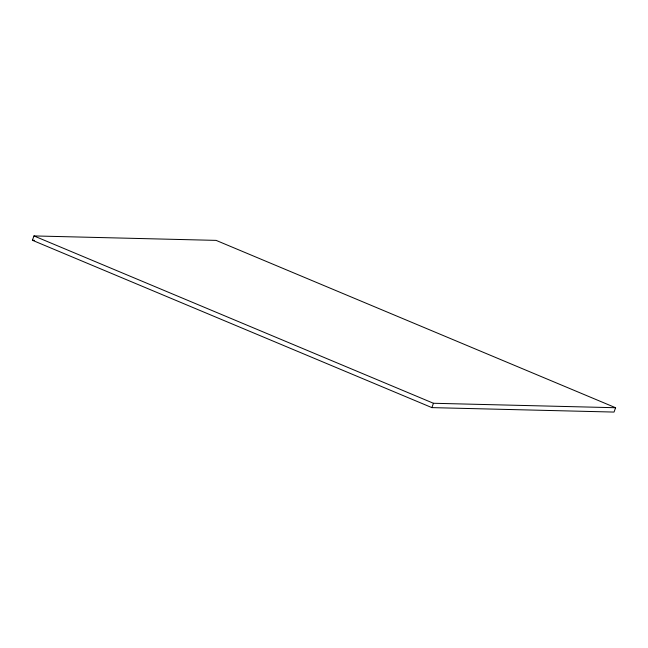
<?xml version="1.0" encoding="UTF-8"?>
<svg xmlns="http://www.w3.org/2000/svg" width="648" height="648" viewBox="0 0 648 648"><rect width="100%" height="100%" fill="white"/><g stroke="black" fill="none" stroke-linecap="round" stroke-linejoin="round"><path stroke-width="0.97" d="M32.4 240.27L33.955 235.929L216.108 240.384L615.6 407.73L614.045 412.071L431.892 407.616L32.4 240.27L34.425 240.319M431.892 407.616L433.447 403.267L615.6 407.73M33.955 235.929L433.447 403.267"/></g></svg>
